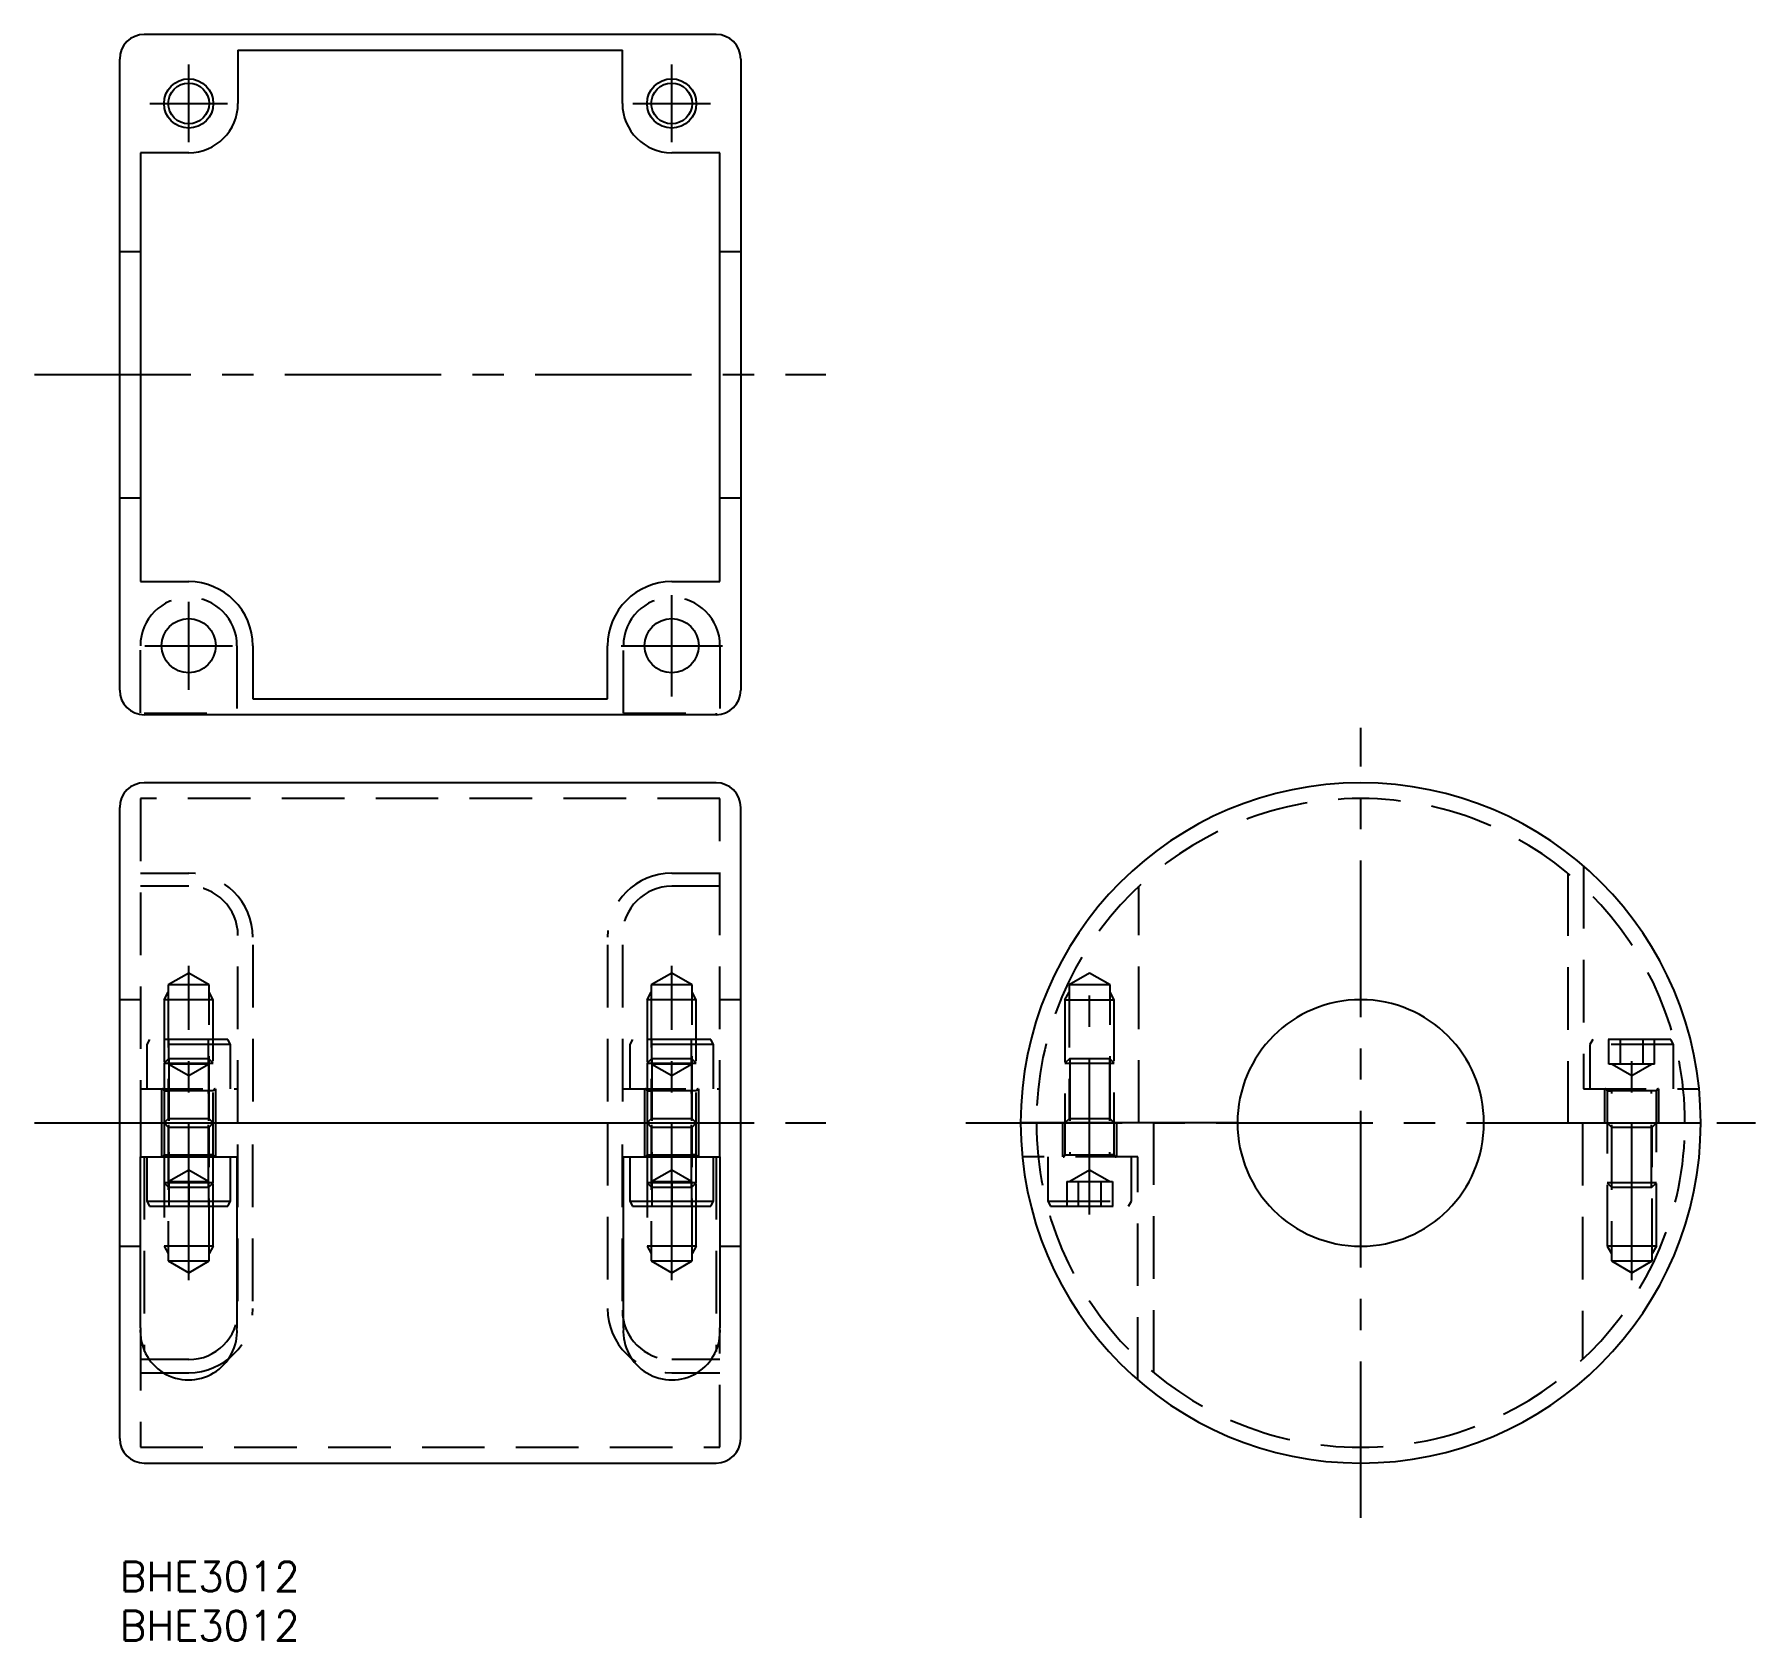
# Model space of a CAD drawing. Extents: x -9 to 166, y -8 to 155.
import ezdxf

# ---------------------------------------------------------------- set-up
doc = ezdxf.new("R2010")
doc.units = 0
doc.header["$LTSCALE"] = 0.5
doc.linetypes.add('CENTER', pattern=[50.8, 31.75, -6.35, 6.35, -6.35])
doc.linetypes.add('DASHED', pattern=[19.05, 12.7, -6.35])
for name, color, linetype in [('MSM_CENTER', 1, 'CENTER'), ('MSM_CONTINUOUS', 7, 'CONTINUOUS'), ('MSM_DASHED', 4, 'DASHED'), ('MSM_NARROW', 5, 'CONTINUOUS'), ('MSM_PART_NUMBER', 7, 'CONTINUOUS')]:
    doc.layers.add(name, color=color, linetype=linetype)
doc.styles.get("Standard").update_dxf_attribs({"font": 'txt.shx', "height": 3, "bigfont": 'bigfont.shx'})

msp = doc.modelspace()

# ---------------------------------------------------------------- linework, layer by layer
at = {"layer": 'MSM_CENTER'}
for p, q in [((7, 143.96), (7, 151.84)), ((56, 143.96), (56, 151.84)), ((3.06, 147.9), (10.94, 147.9)), ((52.06, 147.9), (59.94, 147.9)), ((-8.65, 120.4), (71.65, 120.4)), ((56, 87.75), (56, 98.04)), ((7, 88.44), (7, 97.36)), ((2.54, 92.9), (11.46, 92.9)), ((50.86, 92.9), (61.15, 92.9)), ((125.9, 4.44), (125.9, 84.56)), ((7, 28.55), (7, 60.45)), ((56, 28.55), (56, 60.45)), ((98.4, 35.2), (98.4, 60.45)), ((153.4, 28.55), (153.4, 53.8)), ((-8.65, 44.5), (71.65, 44.5)), ((85.84, 44.5), (165.96, 44.5))]:
    msp.add_line(p, q, dxfattribs=at)
at = {"layer": 'MSM_CONTINUOUS'}
for p, q in [((60.5, 154.9), (2.5, 154.9)), ((0, 88.4), (0, 152.4)), ((12, 153.3), (12, 147.9)), ((12, 153.3), (51, 153.3)), ((51, 147.9), (51, 153.3)), ((63, 152.4), (63, 88.4)), ((7, 142.9), (2.1, 142.9)), ((2.1, 142.9), (2.1, 99.4)), ((60.9, 142.9), (56, 142.9)), ((60.9, 99.4), (60.9, 142.9)), ((0, 132.9), (2.1, 132.9)), ((60.9, 132.9), (63, 132.9)), ((0, 107.9), (2.1, 107.9)), ((60.9, 107.9), (63, 107.9)), ((2.1, 99.4), (7, 99.4)), ((56, 99.4), (60.9, 99.4)), ((13.5, 92.9), (13.5, 87.5)), ((49.5, 87.5), (49.5, 92.9)), ((13.5, 87.5), (49.5, 87.5)), ((60.5, 85.9), (2.5, 85.9)), ((60.5, 79), (2.5, 79)), ((0, 44.5), (0, 76.5)), ((63, 44.5), (63, 76.5)), ((153.4, 65.33), (153.4, 65.28)), ((160.23, 47.95), (160.19, 47.95)), ((0, 12.5), (0, 44.5)), ((0, 44.5), (63, 44.5)), ((63, 12.5), (63, 44.5)), ((113.4, 44.5), (91.4, 44.5)), ((113.4, 44.5), (91.4, 44.5)), ((138.4, 44.5), (160.4, 44.5)), ((138.4, 44.5), (160.4, 44.5)), ((2.1, 23.72), (2.1, 41.05)), ((2.1, 41.05), (11.9, 41.05)), ((2.75, 41.05), (2.75, 36.55)), ((11.25, 36.55), (11.25, 41.05)), ((11.9, 41.05), (11.9, 23.67)), ((51.1, 23.67), (51.1, 41.05)), ((51.1, 41.05), (60.9, 41.05)), ((51.75, 41.05), (51.75, 36.55)), ((60.25, 36.55), (60.25, 41.05)), ((60.9, 41.05), (60.9, 23.72)), ((91.57, 41.05), (91.61, 41.05)), ((2.75, 36.55), (3.04, 36.05)), ((2.75, 36.55), (11.25, 36.55)), ((3.04, 36.05), (10.96, 36.05)), ((10.96, 36.05), (11.25, 36.55)), ((51.75, 36.55), (52.04, 36.05)), ((51.75, 36.55), (60.25, 36.55)), ((52.04, 36.05), (59.96, 36.05)), ((59.96, 36.05), (60.25, 36.55)), ((2.5, 10), (60.5, 10))]:
    msp.add_line(p, q, dxfattribs=at)
for centre, radius in [((7, 147.9), 2.07), ((56, 147.9), 2.07), ((7, 92.9), 2.75), ((56, 92.9), 2.75)]:
    msp.add_circle(centre, radius, dxfattribs=at)
for centre, radius, start, end in [((2.5, 152.4), 2.5, 90, 180), ((60.5, 152.4), 2.5, 0, 90), ((7, 147.9), 5, 270, 0), ((56, 147.9), 5, 180, 270), ((7, 92.9), 6.5, 0, 90), ((56, 92.9), 6.5, 90, 180), ((2.5, 88.4), 2.5, 180, 270), ((60.5, 88.4), 2.5, 270, 0), ((2.5, 76.5), 2.5, 90, 180), ((60.5, 76.5), 2.5, 0, 90), ((125.9, 44.5), 34.5, 0, 180), ((125.9, 44.5), 12.5, 0, 180), ((125.9, 44.5), 34.5, 180, 0), ((125.9, 44.5), 12.5, 180, 0), ((7, 23.35), 4.91, 175.6981, 3.6778), ((56, 23.35), 4.91, 176.3222, 4.3019), ((2.5, 12.5), 2.5, 180, 270), ((60.5, 12.5), 2.5, 270, 0)]:
    msp.add_arc(centre, radius, start, end, dxfattribs=at)
at = {"layer": 'MSM_DASHED'}
for p, q in [((2.1, 86.11), (2.1, 92.9)), ((11.9, 92.9), (11.9, 86.07)), ((51.1, 86.07), (51.1, 92.9)), ((60.9, 92.9), (60.9, 86.11)), ((2.5, 86.07), (11.9, 86.07)), ((51.1, 86.07), (60.5, 86.07)), ((60.5, 86.07), (60.5, 85.9)), ((2.1, 77.4), (2.1, 44.5)), ((60.9, 77.4), (2.1, 77.4)), ((60.9, 44.5), (60.9, 77.4)), ((148.5, 70.56), (148.5, 47.95)), ((2.1, 69.83), (7, 69.83)), ((7, 68.5), (2.1, 68.5)), ((56, 69.83), (60.9, 69.83)), ((60.9, 68.5), (56, 68.5)), ((103.4, 44.5), (103.4, 68.5)), ((146.9, 69.83), (146.9, 44.5)), ((12, 44.5), (12, 62.56)), ((13.5, 62.56), (13.5, 44.5)), ((49.5, 62.56), (49.5, 44.5)), ((51, 62.56), (51, 44.5)), ((7, 59.69), (4.93, 58.5)), ((9.07, 58.5), (7, 59.69)), ((56, 59.69), (53.93, 58.5)), ((58.07, 58.5), (56, 59.69)), ((98.4, 59.69), (96.33, 58.5)), ((100.47, 58.5), (98.4, 59.69)), ((4.5, 57), (4.93, 57.75)), ((4.93, 58.5), (4.93, 44.93)), ((9.07, 58.5), (4.93, 58.5)), ((9.07, 44.93), (9.07, 58.5)), ((9.5, 57), (9.07, 57.75)), ((53.5, 57), (53.93, 57.75)), ((53.93, 58.5), (53.93, 44.93)), ((58.07, 58.5), (53.93, 58.5)), ((58.07, 44.93), (58.07, 58.5)), ((58.5, 57), (58.07, 57.75)), ((95.9, 57), (96.33, 57.75)), ((96.33, 58.5), (96.33, 44.93)), ((100.47, 58.5), (96.33, 58.5)), ((100.47, 44.93), (100.47, 58.5)), ((100.9, 57), (100.47, 57.75)), ((2.1, 57), (0, 57)), ((4.5, 57), (4.5, 41.25)), ((9.5, 57), (4.5, 57)), ((9.5, 41.25), (9.5, 57)), ((53.5, 57), (53.5, 41.25)), ((58.5, 57), (53.5, 57)), ((58.5, 41.25), (58.5, 57)), ((63, 57), (60.9, 57)), ((95.9, 57), (95.9, 41.25)), ((95.9, 57), (100.9, 57)), ((100.9, 41.25), (100.9, 57)), ((3.04, 52.95), (2.75, 52.45)), ((11.25, 52.45), (2.75, 52.45)), ((2.75, 52.45), (2.75, 47.95)), ((10.96, 52.95), (3.04, 52.95)), ((5, 50.45), (5, 52.95)), ((9, 50.45), (9, 52.95)), ((11.25, 52.45), (10.96, 52.95)), ((11.25, 47.95), (11.25, 52.45)), ((52.04, 52.95), (51.75, 52.45)), ((51.75, 52.45), (51.75, 47.95)), ((60.25, 52.45), (51.75, 52.45)), ((59.96, 52.95), (52.04, 52.95)), ((54, 50.45), (54, 52.95)), ((58, 50.45), (58, 52.95)), ((60.25, 52.45), (59.96, 52.95)), ((60.25, 47.95), (60.25, 52.45)), ((149.44, 52.95), (149.15, 52.45)), ((157.65, 52.45), (149.15, 52.45)), ((149.15, 52.45), (149.15, 47.95)), ((157.36, 52.95), (149.44, 52.95)), ((151.09, 50.45), (151.09, 52.95)), ((152.25, 50.45), (152.25, 52.95)), ((154.55, 50.45), (154.55, 52.95)), ((155.71, 50.45), (155.71, 52.95)), ((157.65, 52.45), (157.36, 52.95)), ((157.65, 47.95), (157.65, 52.45)), ((4.99, 51.05), (4.5, 50.56)), ((4.99, 51.05), (9.01, 51.05)), ((4.99, 51.05), (4.99, 41.25)), ((9.5, 50.56), (9.01, 51.05)), ((9.01, 51.05), (9.01, 41.25)), ((53.99, 51.05), (53.5, 50.56)), ((53.99, 51.05), (58.01, 51.05)), ((53.99, 51.05), (53.99, 41.25)), ((58.5, 50.56), (58.01, 51.05)), ((58.01, 51.05), (58.01, 41.25)), ((96.39, 51.05), (95.9, 50.56)), ((96.39, 51.05), (100.41, 51.05)), ((96.39, 51.05), (96.39, 41.25)), ((96.39, 51.05), (96.39, 41.25)), ((100.9, 50.56), (100.41, 51.05)), ((100.41, 51.05), (100.41, 41.25)), ((100.41, 51.05), (100.41, 41.25)), ((4.5, 50.56), (4.5, 41.25)), ((4.5, 50.56), (9.5, 50.56)), ((9, 50.45), (5, 50.45)), ((5, 50.45), (7, 49.3)), ((7, 49.3), (9, 50.45)), ((9.5, 41.25), (9.5, 50.56)), ((53.5, 50.56), (53.5, 41.25)), ((53.5, 50.56), (58.5, 50.56)), ((58, 50.45), (54, 50.45)), ((54, 50.45), (56, 49.3)), ((56, 49.3), (58, 50.45)), ((58.5, 41.25), (58.5, 50.56)), ((95.9, 50.56), (100.9, 50.56)), ((155.71, 50.45), (151.09, 50.45)), ((151.4, 50.45), (153.4, 49.3)), ((153.4, 49.3), (155.4, 50.45)), ((2.1, 47.95), (11.9, 47.95)), ((4.25, 47.95), (4.25, 44.5)), ((9.5, 47.75), (4.5, 47.75)), ((4.5, 47.75), (4.99, 47.75)), ((4.99, 37.95), (4.99, 47.75)), ((9.5, 47.75), (9.01, 47.75)), ((9.01, 37.95), (9.01, 47.75)), ((9.75, 44.5), (9.75, 47.95)), ((51.1, 47.95), (60.9, 47.95)), ((53.25, 47.95), (53.25, 44.5)), ((58.5, 47.75), (53.5, 47.75)), ((53.5, 47.75), (53.99, 47.75)), ((53.99, 37.95), (53.99, 47.75)), ((58.5, 47.75), (58.01, 47.75)), ((58.01, 37.95), (58.01, 47.75)), ((58.75, 44.5), (58.75, 47.95)), ((148.5, 47.95), (160.19, 47.95)), ((150.65, 47.95), (150.65, 44.5)), ((150.9, 47.75), (150.9, 32)), ((155.9, 47.75), (150.9, 47.75)), ((150.9, 47.75), (151.39, 47.75)), ((150.9, 47.75), (151.39, 47.75)), ((151.39, 37.95), (151.39, 47.75)), ((155.9, 47.75), (155.41, 47.75)), ((155.9, 47.75), (155.41, 47.75)), ((155.41, 37.95), (155.41, 47.75)), ((155.9, 32), (155.9, 47.75)), ((156.15, 44.5), (156.15, 47.95)), ((2.1, 44.5), (2.1, 41.05)), ((4.25, 44.5), (4.25, 41.05)), ((4.93, 44.93), (4.5, 44.5)), ((4.5, 44.5), (4.93, 44.07)), ((9.07, 44.93), (4.93, 44.93)), ((4.93, 44.07), (4.93, 30.5)), ((4.93, 44.07), (9.07, 44.07)), ((9.5, 44.5), (9.07, 44.93)), ((9.07, 44.07), (9.5, 44.5)), ((9.07, 30.5), (9.07, 44.07)), ((9.75, 41.05), (9.75, 44.5)), ((12, 26.44), (12, 44.5)), ((13.5, 26.44), (13.5, 44.5)), ((49.5, 44.5), (49.5, 26.44)), ((51, 26.44), (51, 44.5)), ((53.25, 44.5), (53.25, 41.05)), ((53.93, 44.93), (53.5, 44.5)), ((53.5, 44.5), (53.93, 44.07)), ((58.07, 44.93), (53.93, 44.93)), ((53.93, 44.07), (53.93, 30.5)), ((53.93, 44.07), (58.07, 44.07)), ((58.5, 44.5), (58.07, 44.93)), ((58.07, 44.07), (58.5, 44.5)), ((58.07, 30.5), (58.07, 44.07)), ((58.75, 41.05), (58.75, 44.5)), ((60.9, 41.05), (60.9, 44.5)), ((95.65, 44.5), (95.65, 41.05)), ((96.33, 44.93), (95.9, 44.5)), ((100.47, 44.93), (96.33, 44.93)), ((100.9, 44.5), (100.47, 44.93)), ((101.15, 41.05), (101.15, 44.5)), ((104.9, 19.17), (104.9, 44.5)), ((148.4, 44.5), (148.4, 20.5)), ((150.9, 44.5), (151.33, 44.07)), ((151.33, 44.07), (151.33, 30.5)), ((151.33, 44.07), (155.47, 44.07)), ((155.47, 44.07), (155.9, 44.5)), ((155.47, 30.5), (155.47, 44.07)), ((2.5, 41.05), (2.5, 21.33)), ((4.5, 41.25), (4.5, 32)), ((4.5, 41.25), (9.5, 41.25)), ((4.5, 41.25), (4.99, 41.25)), ((4.5, 41.25), (4.5, 38.44)), ((9.5, 41.25), (9.01, 41.25)), ((9.5, 32), (9.5, 41.25)), ((9.5, 38.44), (9.5, 41.25)), ((53.5, 41.25), (53.5, 32)), ((53.5, 41.25), (58.5, 41.25)), ((53.5, 41.25), (53.99, 41.25)), ((53.5, 41.25), (53.5, 38.44)), ((58.5, 41.25), (58.01, 41.25)), ((58.5, 32), (58.5, 41.25)), ((58.5, 38.44), (58.5, 41.25)), ((60.5, 41.05), (60.5, 21.33)), ((103.3, 41.05), (91.61, 41.05)), ((94.15, 41.05), (94.15, 36.55)), ((95.9, 41.25), (100.9, 41.25)), ((95.9, 41.25), (96.39, 41.25)), ((95.9, 41.25), (96.39, 41.25)), ((100.9, 41.25), (100.41, 41.25)), ((100.9, 41.25), (100.41, 41.25)), ((102.65, 36.55), (102.65, 41.05)), ((103.3, 18.44), (103.3, 41.05)), ((9.5, 38.44), (4.5, 38.44)), ((4.5, 38.44), (4.99, 37.95)), ((7, 39.7), (5, 38.55)), ((5, 38.55), (5, 36.05)), ((5, 38.55), (9, 38.55)), ((9, 38.55), (7, 39.7)), ((7, 38.55), (7, 36.05)), ((9, 38.55), (9, 36.05)), ((9.01, 37.95), (9.5, 38.44)), ((58.5, 38.44), (53.5, 38.44)), ((53.5, 38.44), (53.99, 37.95)), ((56, 39.7), (54, 38.55)), ((54, 38.55), (54, 36.05)), ((54, 38.55), (58, 38.55)), ((58, 38.55), (56, 39.7)), ((56, 38.55), (56, 36.05)), ((58, 38.55), (58, 36.05)), ((58.01, 37.95), (58.5, 38.44)), ((96.09, 38.55), (96.09, 36.05)), ((96.09, 38.55), (100.71, 38.55)), ((98.4, 39.7), (96.4, 38.55)), ((97.25, 38.55), (97.25, 36.05)), ((100.4, 38.55), (98.4, 39.7)), ((99.55, 38.55), (99.55, 36.05)), ((100.71, 38.55), (100.71, 36.05)), ((150.9, 38.44), (151.39, 37.95)), ((155.9, 38.44), (150.9, 38.44)), ((155.41, 37.95), (155.9, 38.44)), ((9.01, 37.95), (4.99, 37.95)), ((58.01, 37.95), (53.99, 37.95)), ((155.41, 37.95), (151.39, 37.95)), ((94.15, 36.55), (94.44, 36.05)), ((94.15, 36.55), (102.65, 36.55)), ((94.44, 36.05), (102.36, 36.05)), ((102.36, 36.05), (102.65, 36.55)), ((0, 32), (2.1, 32)), ((9.5, 32), (4.5, 32)), ((4.5, 32), (4.93, 31.25)), ((9.5, 32), (9.07, 31.25)), ((58.5, 32), (53.5, 32)), ((53.5, 32), (53.93, 31.25)), ((58.5, 32), (58.07, 31.25)), ((60.9, 32), (63, 32)), ((155.9, 32), (150.9, 32)), ((150.9, 32), (151.33, 31.25)), ((155.9, 32), (155.47, 31.25)), ((4.93, 30.5), (7, 29.31)), ((4.93, 30.5), (9.07, 30.5)), ((7, 29.31), (9.07, 30.5)), ((53.93, 30.5), (56, 29.31)), ((53.93, 30.5), (58.07, 30.5)), ((56, 29.31), (58.07, 30.5)), ((151.33, 30.5), (155.47, 30.5)), ((151.33, 30.5), (153.4, 29.31)), ((153.4, 29.31), (155.47, 30.5)), ((2.1, 23.72), (2.1, 11.6)), ((60.9, 11.6), (60.9, 23.72)), ((7, 20.5), (2.1, 20.5)), ((60.9, 20.5), (56, 20.5)), ((2.1, 19.17), (7, 19.17)), ((56, 19.17), (60.9, 19.17)), ((2.1, 11.6), (60.9, 11.6))]:
    msp.add_line(p, q, dxfattribs=at)
for centre, radius, start, end in [((7, 92.9), 4.9, 0, 180), ((56, 92.9), 4.9, 0, 180), ((125.9, 44.5), 32.9, 0, 180), ((7, 63.33), 6.5, 0, 90), ((7, 63.5), 5, 0, 90), ((56, 63.33), 6.5, 90, 180), ((56, 63.5), 5, 90, 180), ((4.3, 47.75), 0.2, 0, 90), ((9.7, 47.75), 0.2, 90, 180), ((53.3, 47.75), 0.2, 0, 90), ((58.7, 47.75), 0.2, 90, 180), ((150.7, 47.75), 0.2, 0, 90), ((156.1, 47.75), 0.2, 90, 180), ((125.9, 44.5), 32.9, 180, 0), ((4.3, 41.25), 0.2, 270, 0), ((9.7, 41.25), 0.2, 180, 270), ((53.3, 41.25), 0.2, 270, 0), ((58.7, 41.25), 0.2, 180, 270), ((95.7, 41.25), 0.2, 270, 0), ((101.1, 41.25), 0.2, 180, 270), ((7, 25.67), 6.5, 270, 0), ((7, 25.5), 5, 270, 0), ((56, 25.67), 6.5, 180, 270), ((56, 25.5), 5, 180, 270)]:
    msp.add_arc(centre, radius, start, end, dxfattribs=at)
at = {"layer": 'MSM_NARROW'}
for centre in [(7, 147.9), (56, 147.9)]:
    msp.add_circle(centre, 2.5, dxfattribs=at)

# ---------------------------------------------------------------- texts
at = {"layer": 'MSM_PART_NUMBER'}
for p in [(0, -3), (0, -8)]:
    msp.add_text('BHE3012', height=3, dxfattribs=at).set_placement(p)

doc.saveas('drawing.dxf')
